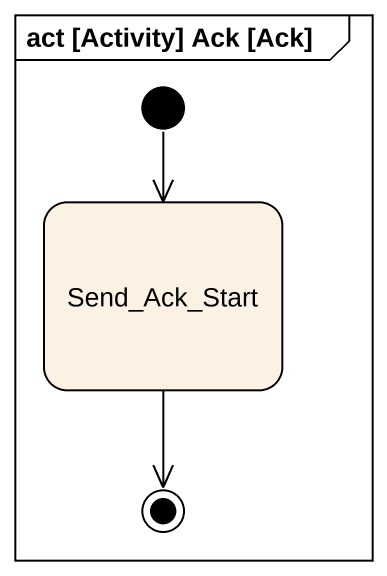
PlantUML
@startuml
mainframe act [Activity] Ack [Ack]
hide empty description
state Send_Ack_Start
[*] --> Send_Ack_Start
Send_Ack_Start --> [*]
@enduml
